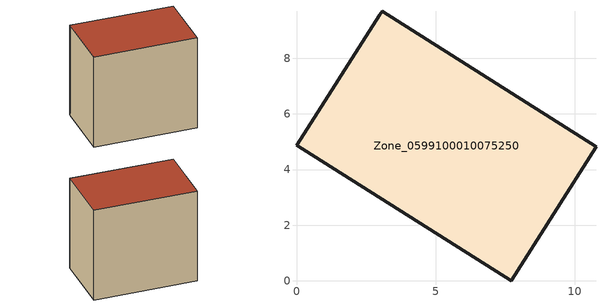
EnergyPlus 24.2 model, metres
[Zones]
Zone_0599100010075250
 floor ground (C_G): 3.08,9.69 10.76,4.82 7.71,0 0,4.87 3,9.56 z1.58
 wall outside (C_F): 7.71,0 10.76,4.82 3.08,9.69 3,9.56 0,4.87 7.71,0 z1.58:10.11
 roof outside (C_R): 10.76,4.82 3.08,9.69 3,9.56 0,4.87 7.71,0 z10.11
[BUILDING]
Pand.0599100010075250: North Axis=0; Terrain=City; Loads Convergence Tolerance Value=0.04; Temperature Convergence Tolerance Value=0.4; Solar Distribution=FullExterior; Maximum Number of Warmup Days=25; Minimum Number of Warmup Days=1
[Site:Location]
Rotterdam.The.Hague.AP_ZH_NLD Design_Conditions: Latitude=51.96; Longitude=4.45; Time Zone=1; Elevation=-4.5
[SITE:GROUNDTEMPERATURE:BUILDINGSURFACE]
18, 18, 18, 18, 18, 18, 18, 18, 18, 18, 18, 18
[MATERIAL] Thermal Absorptance=0.9; Solar Absorptance=0.7; Visible Absorptance=0.7
Name | Roughness | Thickness | Conductivity | Density | Specific Heat
G.TC.2006-2014 | MediumSmooth | 0.15 | 0.06 | 540 | 1210
F.TC.2006-2014 | Rough | 0.3 | 0.12 | 1920 | 840
R.TC.2006-2014 | MediumRough | 0.2 | 0.08 | 1500 | 1000
[CONSTRUCTION]
C_G: G.TC.2006-2014
C_F: F.TC.2006-2014
C_R: R.TC.2006-2014
[ZONE]
Zone_0599100010075250: Type=1; Multiplier=1; Ceiling Height=Autocalculate; Volume=Autocalculate; Floor Area=autocalculate; Part of Total Floor Area=Yes
[ZONEINFILTRATION:DESIGNFLOWRATE]
Infil_Zone_0599100010075250: Zone or ZoneList or Space or SpaceList=Zone_0599100010075250; Schedule=AlwaysOn; Design Flow Rate Calculation Method=Flow/Area; Flow Rate per Floor Area=0.0015; Constant Term Coefficient=1; Temperature Term Coefficient=0; Velocity Term Coefficient=0; Velocity Squared Term Coefficient=0
[HVACTEMPLATE:ZONE:IDEALLOADSAIRSYSTEM]
Zone_0599100010075250: Maximum Heating Supply Air Temperature=50; Minimum Cooling Supply Air Temperature=13; Maximum Heating Supply Air Humidity Ratio=0.0156; Minimum Cooling Supply Air Humidity Ratio=0.0077; Heating Limit=NoLimit; Cooling Limit=NoLimit; Dehumidification Control Type=ConstantSensibleHeatRatio; Cooling Sensible Heat Ratio=0.7; Dehumidification Setpoint=60; Humidification Control Type=None; Humidification Setpoint=30; Outdoor Air Method=None; Outdoor Air Flow Rate per Person=0.00944; Outdoor Air Flow Rate per Zone Floor Area=0; Outdoor Air Flow Rate per Zone=0; Demand Controlled Ventilation Type=None; Outdoor Air Economizer Type=NoEconomizer; Heat Recovery Type=None; Sensible Heat Recovery Effectiveness=0.7; Latent Heat Recovery Effectiveness=0.65
[ZONECONTROL:THERMOSTAT]
ThermostatControl_Zone_0599100010075250: Zone or ZoneList=Zone_0599100010075250; Control Type Schedule=DualSetpointControlType; Control 1=Thermostat_Zone_0599100010075250; Temperature Difference Between Cutout And Setpoint=0
[THERMOSTATSETPOINT:DUALSETPOINT]
Thermostat_Zone_0599100010075250: Heating Setpoint Temperature Schedule=HeatingSetpoint_Zone_0599100010075250; Cooling Setpoint Temperature Schedule=CoolingSetpoint_Zone_0599100010075250
[SCHEDULE:COMPACT]
HeatingSetpoint_Zone_0599100010075250: Through: 12/31, For: AllDays, Until: 24:00, 21
CoolingSetpoint_Zone_0599100010075250: Through: 12/31, For: AllDays, Until: 24:00, 24
DualSetpointControlType: Through: 12/31, For: AllDays, Until: 24:00, 4
AlwaysOn: Through: 12/31, For: AllDays, Until: 24:00, 1
